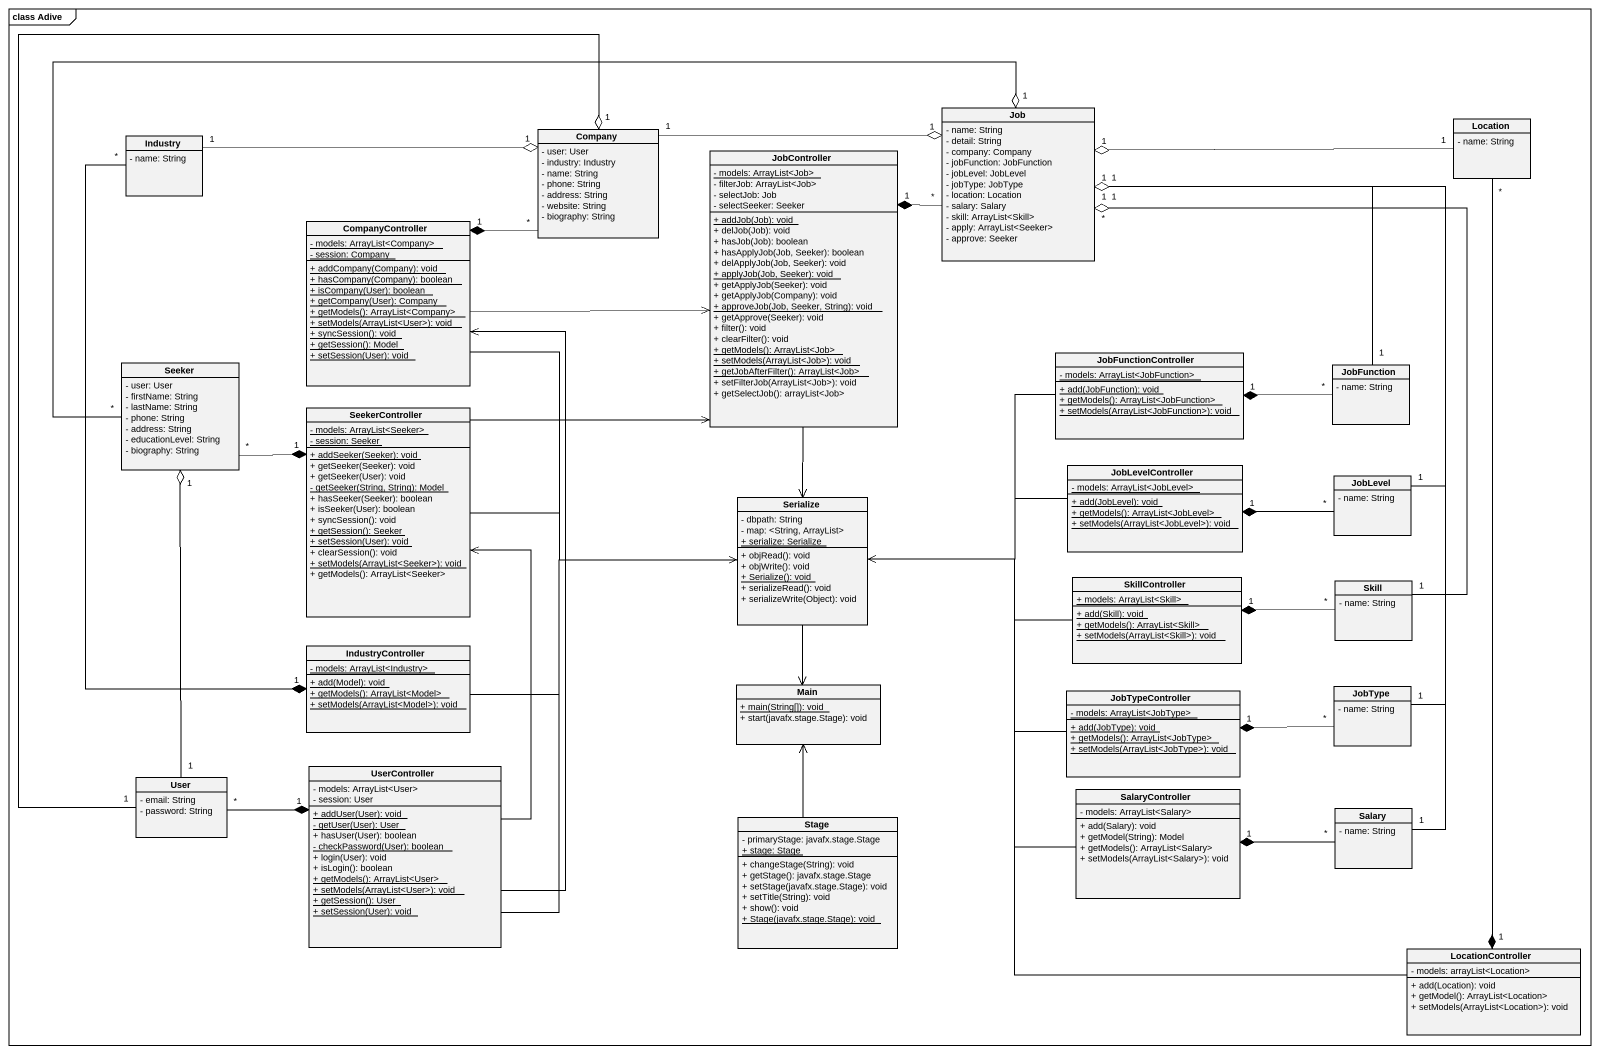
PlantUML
@startuml
mainframe class Adive
hide circle
hide empty members
skinparam classAttributeIconSize 0
class Industry {
  - name: String
}
class Company {
  - user: User
  - industry: Industry
  - name: String
  - phone: String
  - address: String
  - website: String
  - biography: String
}
class Job {
  - name: String
  - detail: String
  - company: Company
  - jobFunction: JobFunction
  - jobLevel: JobLevel
  - jobType: JobType
  - location: Location
  - salary: Salary
  - skill: ArrayList<Skill>
  - apply: ArrayList<Seeker>
  - approve: Seeker
}
class Location {
  - name: String
}
class JobController {
  {static} - models: ArrayList<Job>
  - filterJob: ArrayList<Job>
  - selectJob: Job
  - selectSeeker: Seeker
  {static} + addJob(Job): void
  + delJob(Job): void
  + hasJob(Job): boolean
  + hasApplyJob(Job, Seeker): boolean
  + delApplyJob(Job, Seeker): void
  {static} + applyJob(Job, Seeker): void
  + getApplyJob(Seeker): void
  + getApplyJob(Company): void
  {static} + approveJob(Job, Seeker, String): void
  + getApprove(Seeker): void
  + filter(): void
  + clearFilter(): void
  {static} + getModels(): ArrayList<Job>
  {static} + setModels(ArrayList<Job>): void
  {static} + getJobAfterFilter(): ArrayList<Job>
  + setFilterJob(ArrayList<Job>): void
  + getSelectJob(): arrayList<Job>
}
class CompanyController {
  {static} - models: ArrayList<Company>
  {static} - session: Company
  {static} + addCompany(Company): void
  {static} + hasCompany(Company): boolean
  {static} + isCompany(User): boolean
  {static} + getCompany(User): Company
  {static} + getModels(): ArrayList<Company>
  {static} + setModels(ArrayList<User>): void
  {static} + syncSession(): void
  {static} + getSession(): Model
  {static} + setSession(User): void
}
class Seeker {
  - user: User
  - firstName: String
  - lastName: String
  - phone: String
  - address: String
  - educationLevel: String
  - biography: String
}
class JobFunctionController {
  {static} - models: ArrayList<JobFunction>
  {static} + add(JobFunction): void
  {static} + getModels(): ArrayList<JobFunction>
  {static} + setModels(ArrayList<JobFunction>): void
}
class JobFunction {
  - name: String
}
class SeekerController {
  {static} - models: ArrayList<Seeker>
  {static} - session: Seeker
  {static} + addSeeker(Seeker): void
  + getSeeker(Seeker): void
  + getSeeker(User): void
  {static} - getSeeker(String, String): Model
  + hasSeeker(Seeker): boolean
  + isSeeker(User): boolean
  + syncSession(): void
  {static} + getSession(): Seeker
  {static} + setSession(User): void
  + clearSession(): void
  {static} + setModels(ArrayList<Seeker>): void
  + getModels(): ArrayList<Seeker>
}
class JobLevelController {
  {static} - models: ArrayList<JobLevel>
  {static} + add(JobLevel): void
  {static} + getModels(): ArrayList<JobLevel>
  {static} + setModels(ArrayList<JobLevel>): void
}
class JobLevel {
  - name: String
}
class Serialize {
  - dbpath: String
  - map: <String, ArrayList>
  {static} + serialize: Serialize
  + objRead(): void
  + objWrite(): void
  {static} + Serialize(): void
  + serializeRead(): void
  + serializeWrite(Object): void
}
class SkillController {
  {static} + models: ArrayList<Skill>
  {static} + add(Skill): void
  {static} + getModels(): ArrayList<Skill>
  {static} + setModels(ArrayList<Skill>): void
}
class Skill {
  - name: String
}
class IndustryController {
  {static} - models: ArrayList<Industry>
  {static} + add(Model): void
  {static} + getModels(): ArrayList<Model>
  {static} + setModels(ArrayList<Model>): void
}
class Main {
  {static} + main(String[]): void
  + start(javafx.stage.Stage): void
}
class JobTypeController {
  {static} - models: ArrayList<JobType>
  {static} + add(JobType): void
  {static} + getModels(): ArrayList<JobType>
  {static} + setModels(ArrayList<JobType>): void
}
class JobType {
  - name: String
}
class User {
  - email: String
  - password: String
}
class UserController {
  - models: ArrayList<User>
  - session: User
  {static} + addUser(User): void
  {static} - getUser(User): User
  + hasUser(User): boolean
  {static} - checkPassword(User): boolean
  + login(User): void
  + isLogin(): boolean
  {static} + getModels(): ArrayList<User>
  {static} + setModels(ArrayList<User>): void
  {static} + getSession(): User
  {static} + setSession(User): void
}
class SalaryController {
  - models: ArrayList<Salary>
  + add(Salary): void
  + getModel(String): Model
  + getModels(): ArrayList<Salary>
  + setModels(ArrayList<Salary>): void
}
class Stage {
  - primaryStage: javafx.stage.Stage
  {static} + stage: Stage
  + changeStage(String): void
  + getStage(): javafx.stage.Stage
  + setStage(javafx.stage.Stage): void
  + setTitle(String): void
  + show(): void
  {static} + Stage(javafx.stage.Stage): void
}
class Salary {
  - name: String
}
class LocationController {
  - models: arrayList<Location>
  + add(Location): void
  + getModel(): ArrayList<Location>
  + setModels(ArrayList<Location>): void
}
Industry "1" -right-o "1" Company
Industry "*" --* "1" IndustryController
Company "1" -right-o "1" Job
Company "*" -left-* "1" CompanyController
Job "*" -left-* "1" JobController
Location "1" -left-o "1" Job
Location "*" --* "1" LocationController
CompanyController -right-> JobController
CompanyController --> Serialize
Seeker "*" -right-o "1" Job
Seeker "*" -right-* "1" SeekerController
JobFunctionController -left-> Serialize
JobFunction "1" -left-o "1" Job
JobFunction "*" -left-* "1" JobFunctionController
SeekerController -right-> JobController
SeekerController -right-> Serialize
JobLevelController -left-> Serialize
JobLevel "1" -up-o "1" Job
JobLevel "*" -left-* "1" JobLevelController
Serialize <-up- JobController
Serialize --> Main
SkillController -left-> Serialize
Skill "1" -up-o "*" Job
Skill "*" -left-* "1" SkillController
IndustryController -right-> Serialize
JobTypeController -left-> Serialize
JobType "1" -up-o "1" Job
JobType "*" -left-* "1" JobTypeController
User "1" -up-o "1" Company
User "1" -up-o "1" Seeker
User "*" -right-* "1" UserController
UserController -up-> CompanyController
UserController -up-> SeekerController
UserController -up-> Serialize
SalaryController -up-> Serialize
Stage -up-> Main
Salary "1" -up-o "1" Job
Salary "*" -left-* "1" SalaryController
LocationController -up-> Serialize
@enduml
